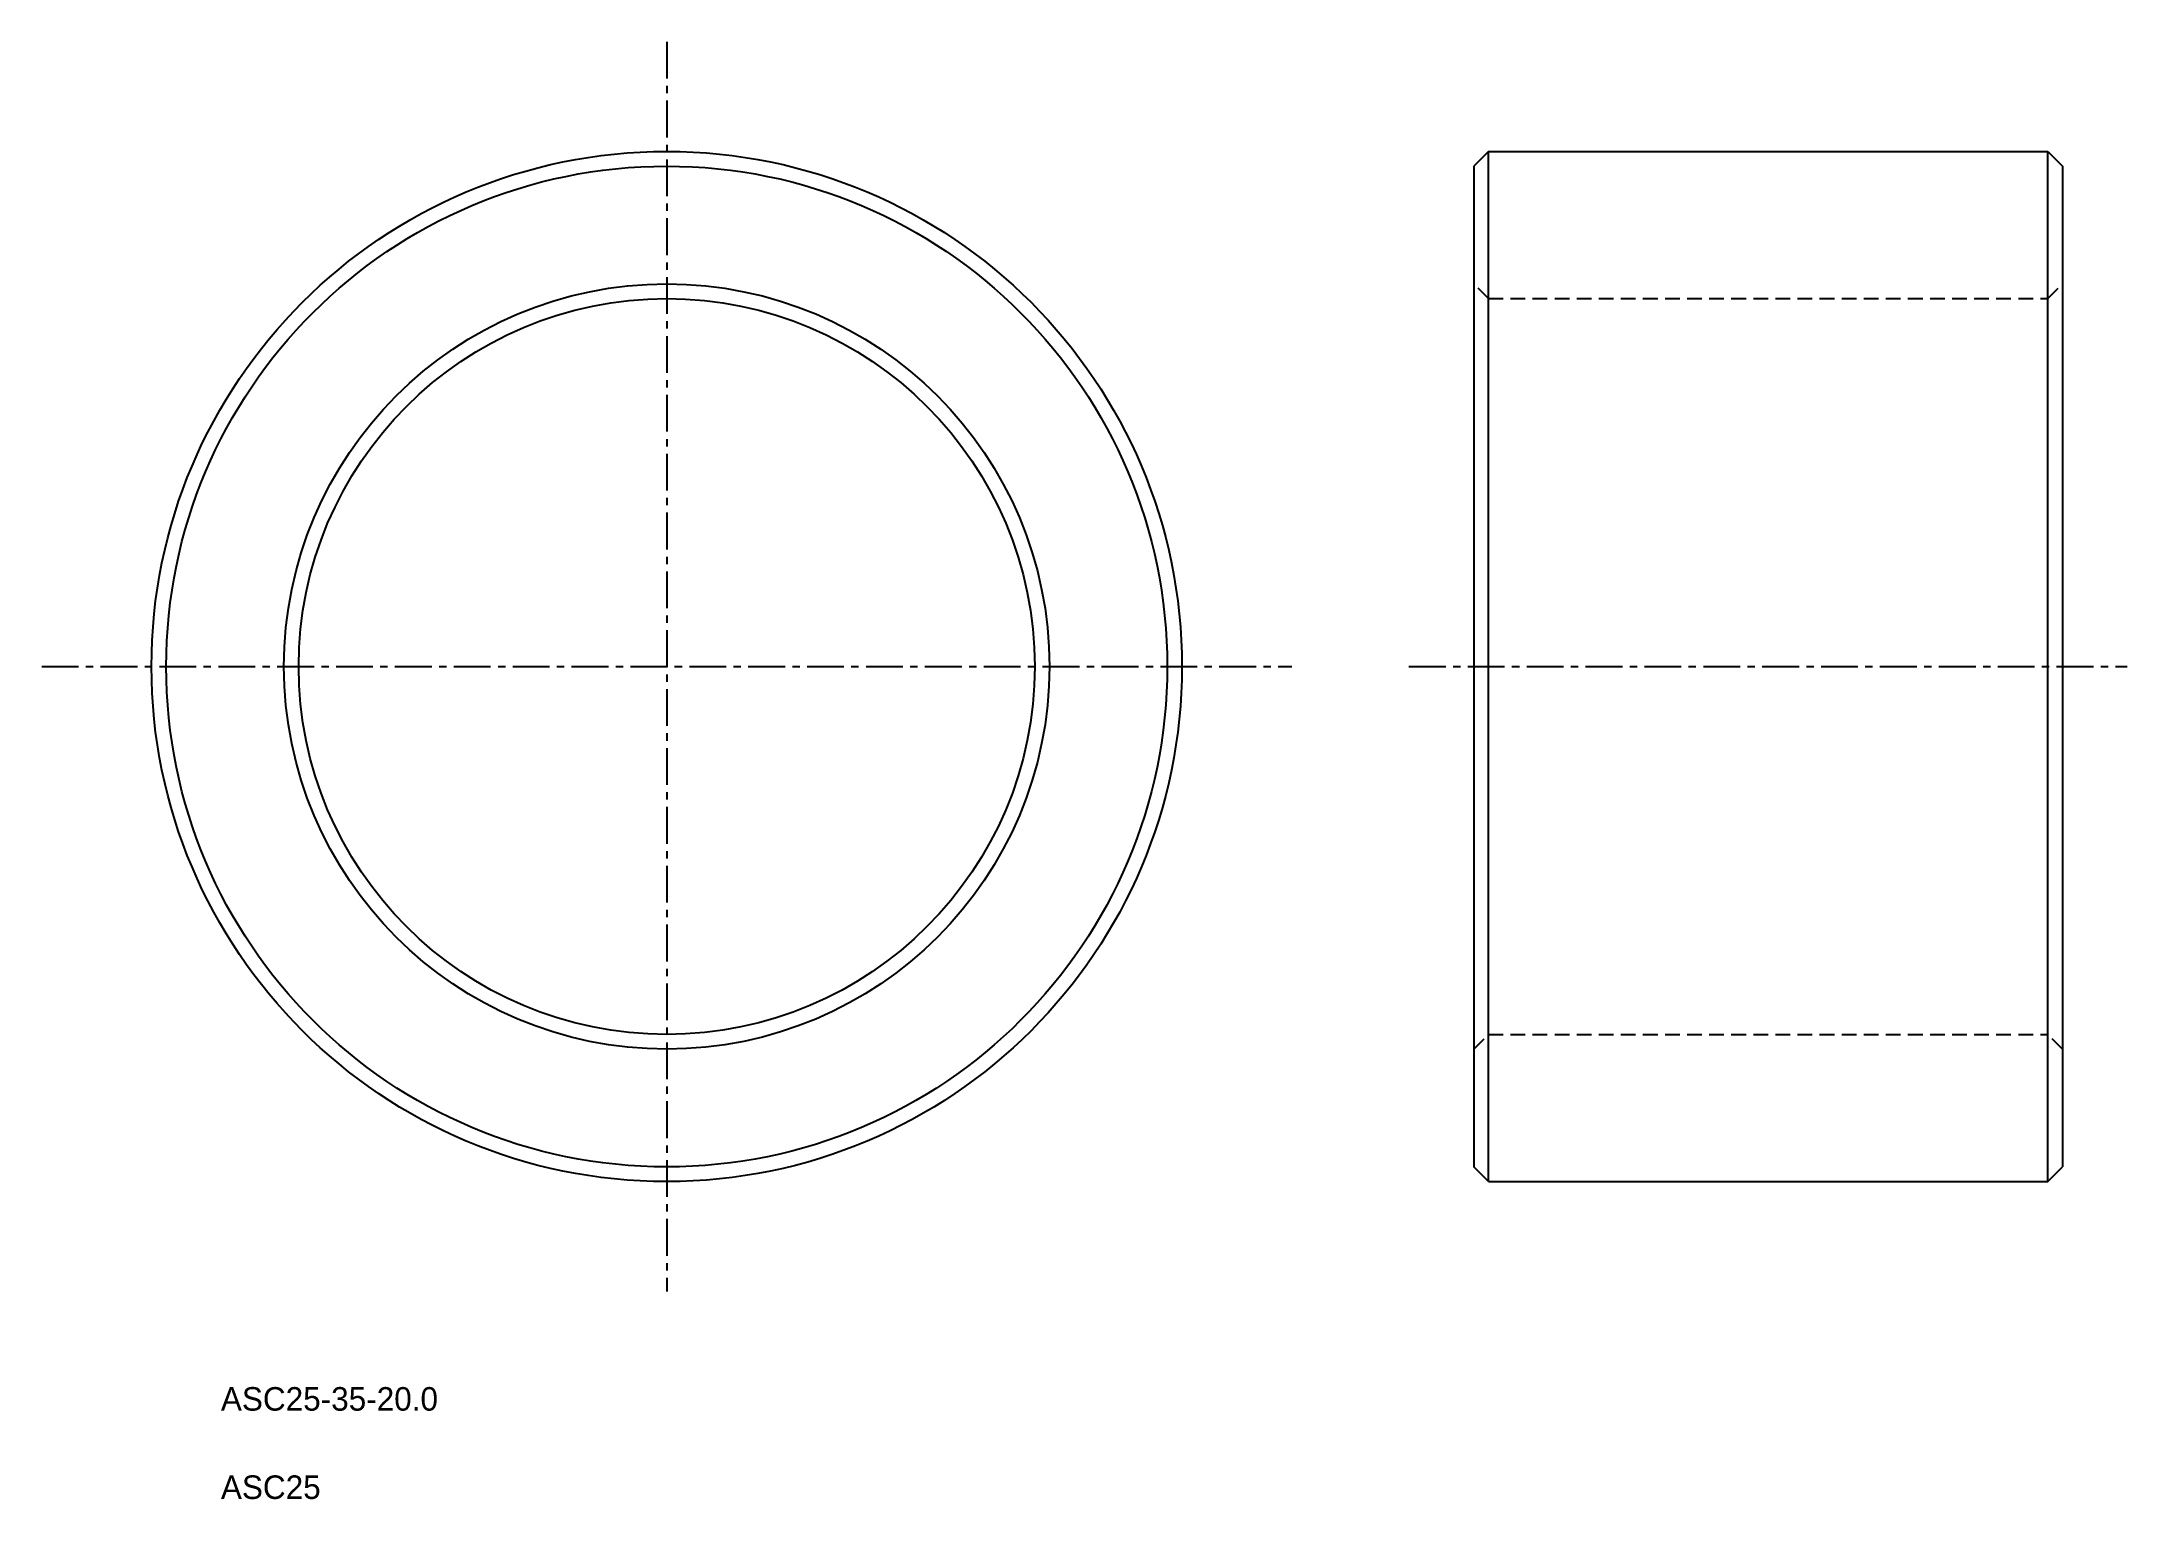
# Model space of a CAD drawing. Extents: x 4.5 to 75.3, y -2.2 to 47.3.
import ezdxf

# ---------------------------------------------------------------- set-up
doc = ezdxf.new("R2010")
doc.units = 0
doc.linetypes.add('CENTER', pattern=[2, 1.25, -0.25, 0.25, -0.25])
doc.linetypes.add('DASHED', pattern=[0.75, 0.5, -0.25])
doc.layers.get('0').update_dxf_attribs({"linetype": 'CONTINUOUS'})
doc.layers.add('CENTER', color=1, linetype='CENTER')

msp = doc.modelspace()

# ---------------------------------------------------------------- linework, layer by layer
at = {"color": 7, "linetype": 'CONTINUOUS'}
for p, q in [((53.624, 43.584), (53.124, 43.084)), ((53.624, 43.584), (72.624, 43.584)), ((53.624, 8.584), (53.624, 43.584)), ((72.624, 8.584), (72.624, 43.584)), ((72.624, 43.584), (73.124, 43.084)), ((53.124, 43.084), (53.124, 9.084)), ((73.124, 43.084), (73.124, 9.084)), ((53.624, 8.584), (53.124, 9.084)), ((53.624, 8.584), (72.624, 8.584)), ((72.624, 8.584), (73.124, 9.084))]:
    msp.add_line(p, q, dxfattribs=at)
at = {"color": 3, "linetype": 'DASHED'}
for p, q in [((53.624, 38.584), (53.124, 39.084)), ((72.624, 38.584), (73.124, 39.084)), ((53.624, 38.584), (72.624, 38.584)), ((53.124, 13.084), (53.624, 13.584)), ((53.624, 13.584), (72.624, 13.584)), ((73.124, 13.084), (72.624, 13.584))]:
    msp.add_line(p, q, dxfattribs=at)
msp.add_line((58.124, 13.584), (58.124, 13.584))
at = {"color": 7, "linetype": 'CONTINUOUS'}
for radius in [17.5, 17, 13, 12.5]:
    msp.add_circle((25.712, 26.084), radius, dxfattribs=at)
at = {"layer": 'CENTER', "color": 1, "linetype": 'CENTER'}
for p, q in [((25.712, 47.314), (25.712, 4.854)), ((4.482, 26.084), (46.942, 26.084)), ((50.924, 26.084), (75.324, 26.084))]:
    msp.add_line(p, q, dxfattribs=at)

# ---------------------------------------------------------------- texts
for s, p in [('ASC25-35-20.0', (10.569, 0.8)), ('ASC25', (10.569, -2.2))]:
    msp.add_text(s, height=0.8).set_placement(p)

doc.saveas('drawing.dxf')
